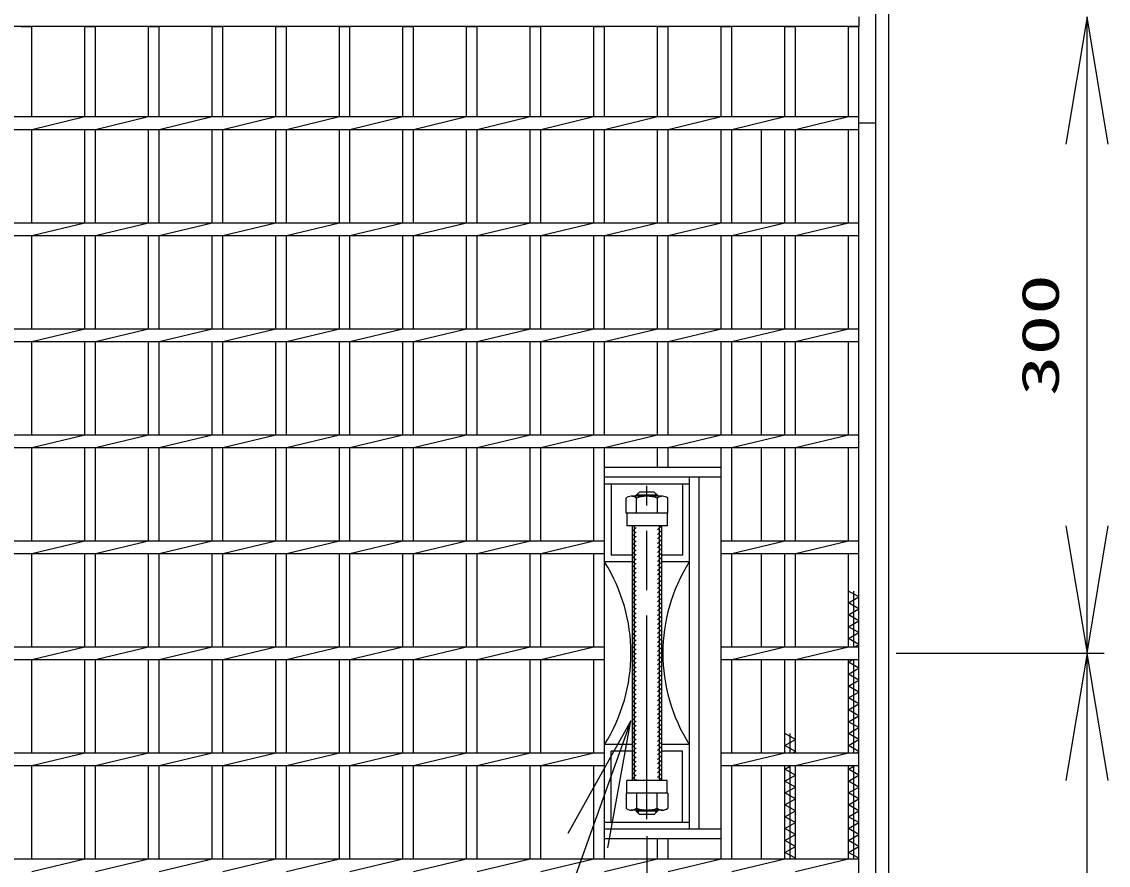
# Model space of a CAD drawing. Units: millimetres, scale not verified. Extents: x -1456 to 1389, y -1026 to 839.
# Drawn here: x -826 to -313, y 67 to 464 of the extents above; entities that cross this region are included whole.
import ezdxf
from ezdxf.enums import TextEntityAlignment as Align

# ---------------------------------------------------------------- set-up
doc = ezdxf.new("R2010")
doc.units = ezdxf.units.MM
doc.header["$LTSCALE"] = 8
doc.linetypes.add('CHAIN', pattern=[18.5, 12, -1.5, 3.5, -1.5])
doc.linetypes.add('DASHED', pattern=[7.5, 6, -1.5])
for name, color, linetype, lineweight in [('16', 3, 'Continuous', 25), ('17', 2, 'Continuous', 25), ('19', 6, 'Continuous', 25), ('22', 4, 'Continuous', 25)]:
    doc.layers.add(name, color=color, linetype=linetype, lineweight=lineweight)
doc.styles.add('ＭＳ ゴシック', font='')
doc.styles.get('ＭＳ ゴシック').set_extended_font_data('MS Gothic')

# ---------------------------------------------------------------- blocks, each defined once
blk = doc.blocks.new('open_arrow')
at = {"color": 0, "linetype": 'Continuous', "lineweight": -2}
blk.add_lwpolyline([(7.5, 1.25), (0, 0), (7.5, -1.25)], dxfattribs=at)

msp = doc.modelspace()

# ---------------------------------------------------------------- hatches: boundary and pattern name
at = {"layer": '17', "lineweight": 13}
h = msp.add_hatch(dxfattribs=at)
h.set_pattern_fill('USER', style=0, pattern_type=2)
h.set_pattern_definition([(45, (-31.275, 177.124), (-1.06066, 1.06066), [])])
h.paths.add_polyline_path([(-536, 106.718), (-536, 226.718), (-538, 226.718), (-538, 106.718)])
h = msp.add_hatch(dxfattribs=at)
h.set_pattern_fill('USER', style=0, pattern_type=2)
h.set_pattern_definition([(45, (-24.275, 177.124), (-1.06066, 1.06066), [])])
h.paths.add_polyline_path([(-524, 106.718), (-524, 226.718), (-526, 226.718), (-526, 106.718)])

# ---------------------------------------------------------------- linework, layer by layer
at = {"layer": '16'}
for p, q in [((-431, 466.718), (-431, 462.218)), ((-431, 462.218), (-1036, 462.218)), ((-826, 462.218), (-821, 462.218)), ((-821, 419.718), (-821, 462.218)), ((-796, 419.718), (-796, 462.218)), ((-796, 462.218), (-791, 462.218)), ((-791, 419.718), (-791, 462.218)), ((-766, 419.718), (-766, 462.218)), ((-766, 462.218), (-761, 462.218)), ((-761, 419.718), (-761, 462.218)), ((-736, 419.718), (-736, 462.218)), ((-736, 462.218), (-731, 462.218)), ((-731, 419.718), (-731, 462.218)), ((-706, 419.718), (-706, 462.218)), ((-706, 462.218), (-701, 462.218)), ((-701, 419.718), (-701, 462.218)), ((-676, 419.718), (-676, 462.218)), ((-676, 462.218), (-671, 462.218)), ((-671, 419.718), (-671, 462.218)), ((-646, 419.718), (-646, 462.218)), ((-646, 462.218), (-641, 462.218)), ((-641, 419.718), (-641, 462.218)), ((-616, 419.718), (-616, 462.218)), ((-616, 462.218), (-611, 462.218)), ((-611, 419.718), (-611, 462.218)), ((-586, 419.718), (-586, 462.218)), ((-586, 462.218), (-581, 462.218)), ((-581, 419.718), (-581, 462.218)), ((-556, 419.718), (-556, 462.218)), ((-556, 462.218), (-551, 462.218)), ((-551, 419.718), (-551, 462.218)), ((-526, 419.718), (-526, 462.218)), ((-526, 462.218), (-521, 462.218)), ((-521, 419.718), (-521, 462.218)), ((-496, 419.718), (-496, 462.218)), ((-496, 462.218), (-491, 462.218)), ((-491, 419.718), (-491, 462.218)), ((-466, 419.718), (-466, 462.218)), ((-466, 462.218), (-461, 462.218)), ((-461, 419.718), (-461, 462.218)), ((-436, 419.718), (-436, 462.218)), ((-436, 462.218), (-431, 462.218)), ((-431, -128.782), (-431, 462.218)), ((-1036, 419.718), (-431, 419.718)), ((-821, 413.718), (-796, 419.718)), ((-791, 413.718), (-766, 419.718)), ((-761, 413.718), (-736, 419.718)), ((-731, 413.718), (-706, 419.718)), ((-701, 413.718), (-676, 419.718)), ((-671, 413.718), (-646, 419.718)), ((-641, 413.718), (-616, 419.718)), ((-611, 413.718), (-586, 419.718)), ((-581, 413.718), (-556, 419.718)), ((-551, 413.718), (-526, 419.718)), ((-521, 413.718), (-496, 419.718)), ((-491, 413.718), (-466, 419.718)), ((-461, 413.718), (-436, 419.718)), ((-431, 413.718), (-431, 419.718)), ((-1036, 413.718), (-431, 413.718)), ((-821, 369.718), (-821, 413.718)), ((-796, 369.718), (-796, 413.718)), ((-791, 369.718), (-791, 413.718)), ((-766, 369.718), (-766, 413.718)), ((-761, 369.718), (-761, 413.718)), ((-736, 369.718), (-736, 413.718)), ((-731, 369.718), (-731, 413.718)), ((-706, 369.718), (-706, 413.718)), ((-701, 369.718), (-701, 413.718)), ((-676, 369.718), (-676, 413.718)), ((-671, 369.718), (-671, 413.718)), ((-646, 369.718), (-646, 413.718)), ((-641, 369.718), (-641, 413.718)), ((-616, 369.718), (-616, 413.718)), ((-611, 369.718), (-611, 413.718)), ((-586, 369.718), (-586, 413.718)), ((-581, 369.718), (-581, 413.718)), ((-556, 369.718), (-556, 413.718)), ((-551, 369.718), (-551, 413.718)), ((-526, 369.718), (-526, 413.718)), ((-521, 369.718), (-521, 413.718)), ((-496, 369.718), (-496, 413.718)), ((-491, 369.718), (-491, 413.718)), ((-466, 369.718), (-466, 413.718)), ((-461, 369.718), (-461, 413.718)), ((-436, 369.718), (-436, 413.718)), ((-1036, 369.718), (-431, 369.718)), ((-821, 363.718), (-796, 369.718)), ((-791, 363.718), (-766, 369.718)), ((-761, 363.718), (-736, 369.718)), ((-731, 363.718), (-706, 369.718)), ((-701, 363.718), (-676, 369.718)), ((-671, 363.718), (-646, 369.718)), ((-641, 363.718), (-616, 369.718)), ((-611, 363.718), (-586, 369.718)), ((-581, 363.718), (-556, 369.718)), ((-551, 363.718), (-526, 369.718)), ((-521, 363.718), (-496, 369.718)), ((-491, 363.718), (-466, 369.718)), ((-461, 363.718), (-436, 369.718)), ((-431, 363.718), (-431, 369.718)), ((-1036, 363.718), (-431, 363.718)), ((-821, 319.718), (-821, 363.718)), ((-796, 319.718), (-796, 363.718)), ((-791, 319.718), (-791, 363.718)), ((-766, 319.718), (-766, 363.718)), ((-761, 319.718), (-761, 363.718)), ((-736, 319.718), (-736, 363.718)), ((-731, 319.718), (-731, 363.718)), ((-706, 319.718), (-706, 363.718)), ((-701, 319.718), (-701, 363.718)), ((-676, 319.718), (-676, 363.718)), ((-671, 319.718), (-671, 363.718)), ((-646, 319.718), (-646, 363.718)), ((-641, 319.718), (-641, 363.718)), ((-616, 319.718), (-616, 363.718)), ((-611, 319.718), (-611, 363.718)), ((-586, 319.718), (-586, 363.718)), ((-581, 319.718), (-581, 363.718)), ((-556, 319.718), (-556, 363.718)), ((-551, 319.718), (-551, 363.718)), ((-526, 319.718), (-526, 363.718)), ((-521, 319.718), (-521, 363.718)), ((-496, 319.718), (-496, 363.718)), ((-491, 319.718), (-491, 363.718)), ((-466, 319.718), (-466, 363.718)), ((-461, 319.718), (-461, 363.718)), ((-436, 319.718), (-436, 363.718)), ((-1036, 319.718), (-431, 319.718)), ((-821, 313.718), (-796, 319.718)), ((-791, 313.718), (-766, 319.718)), ((-761, 313.718), (-736, 319.718)), ((-731, 313.718), (-706, 319.718)), ((-701, 313.718), (-676, 319.718)), ((-671, 313.718), (-646, 319.718)), ((-641, 313.718), (-616, 319.718)), ((-611, 313.718), (-586, 319.718)), ((-581, 313.718), (-556, 319.718)), ((-551, 313.718), (-526, 319.718)), ((-521, 313.718), (-496, 319.718)), ((-491, 313.718), (-466, 319.718)), ((-461, 313.718), (-436, 319.718)), ((-431, 313.718), (-431, 319.718)), ((-1036, 313.718), (-431, 313.718)), ((-821, 269.718), (-821, 313.718)), ((-796, 269.718), (-796, 313.718)), ((-791, 269.718), (-791, 313.718)), ((-766, 269.718), (-766, 313.718)), ((-761, 269.718), (-761, 313.718)), ((-736, 269.718), (-736, 313.718)), ((-731, 269.718), (-731, 313.718)), ((-706, 269.718), (-706, 313.718)), ((-701, 269.718), (-701, 313.718)), ((-676, 269.718), (-676, 313.718)), ((-671, 269.718), (-671, 313.718)), ((-646, 269.718), (-646, 313.718)), ((-641, 269.718), (-641, 313.718)), ((-616, 269.718), (-616, 313.718)), ((-611, 269.718), (-611, 313.718)), ((-586, 269.718), (-586, 313.718)), ((-581, 269.718), (-581, 313.718)), ((-556, 269.718), (-556, 313.718)), ((-551, 269.718), (-551, 313.718)), ((-526, 269.718), (-526, 313.718)), ((-521, 269.718), (-521, 313.718)), ((-496, 269.718), (-496, 313.718)), ((-491, 269.718), (-491, 313.718)), ((-466, 269.718), (-466, 313.718)), ((-461, 269.718), (-461, 313.718)), ((-436, 269.718), (-436, 313.718)), ((-1036, 269.718), (-431, 269.718)), ((-821, 263.718), (-796, 269.718)), ((-791, 263.718), (-766, 269.718)), ((-761, 263.718), (-736, 269.718)), ((-731, 263.718), (-706, 269.718)), ((-701, 263.718), (-676, 269.718)), ((-671, 263.718), (-646, 269.718)), ((-641, 263.718), (-616, 269.718)), ((-611, 263.718), (-586, 269.718)), ((-581, 263.718), (-556, 269.718)), ((-551, 263.718), (-526, 269.718)), ((-521, 263.718), (-496, 269.718)), ((-491, 263.718), (-466, 269.718)), ((-461, 263.718), (-436, 269.718)), ((-431, 263.718), (-431, 269.718)), ((-1036, 263.718), (-431, 263.718)), ((-821, 219.718), (-821, 263.718)), ((-796, 219.718), (-796, 263.718)), ((-791, 219.718), (-791, 263.718)), ((-766, 219.718), (-766, 263.718)), ((-761, 219.718), (-761, 263.718)), ((-736, 219.718), (-736, 263.718)), ((-731, 219.718), (-731, 263.718)), ((-706, 219.718), (-706, 263.718)), ((-701, 219.718), (-701, 263.718)), ((-676, 219.718), (-676, 263.718)), ((-671, 219.718), (-671, 263.718)), ((-646, 219.718), (-646, 263.718)), ((-641, 219.718), (-641, 263.718)), ((-616, 219.718), (-616, 263.718)), ((-611, 219.718), (-611, 263.718)), ((-586, 219.718), (-586, 263.718)), ((-581, 219.718), (-581, 263.718)), ((-556, 219.718), (-556, 263.718)), ((-551, 69.718), (-551, 263.718)), ((-526, 254.218), (-526, 263.718)), ((-521, 254.218), (-521, 263.718)), ((-496, 69.718), (-496, 263.718)), ((-491, 219.718), (-491, 263.718)), ((-466, 219.718), (-466, 263.718)), ((-461, 219.718), (-461, 263.718)), ((-436, 219.718), (-436, 263.718)), ((-1036, 219.718), (-551, 219.718)), ((-821, 213.718), (-796, 219.718)), ((-791, 213.718), (-766, 219.718)), ((-761, 213.718), (-736, 219.718)), ((-731, 213.718), (-706, 219.718)), ((-701, 213.718), (-676, 219.718)), ((-671, 213.718), (-646, 219.718)), ((-641, 213.718), (-616, 219.718)), ((-611, 213.718), (-586, 219.718)), ((-581, 213.718), (-556, 219.718)), ((-496, 219.718), (-431, 219.718)), ((-491, 213.718), (-466, 219.718)), ((-461, 213.718), (-436, 219.718)), ((-431, 213.718), (-431, 219.718)), ((-1036, 213.718), (-551, 213.718)), ((-821, 169.718), (-821, 213.718)), ((-796, 169.718), (-796, 213.718)), ((-791, 169.718), (-791, 213.718)), ((-766, 169.718), (-766, 213.718)), ((-761, 169.718), (-761, 213.718)), ((-736, 169.718), (-736, 213.718)), ((-731, 169.718), (-731, 213.718)), ((-706, 169.718), (-706, 213.718)), ((-701, 169.718), (-701, 213.718)), ((-676, 169.718), (-676, 213.718)), ((-671, 169.718), (-671, 213.718)), ((-646, 169.718), (-646, 213.718)), ((-641, 169.718), (-641, 213.718)), ((-616, 169.718), (-616, 213.718)), ((-611, 169.718), (-611, 213.718)), ((-586, 169.718), (-586, 213.718)), ((-581, 169.718), (-581, 213.718)), ((-556, 169.718), (-556, 213.718)), ((-496, 213.718), (-431, 213.718)), ((-491, 169.718), (-491, 213.718)), ((-466, 169.718), (-466, 213.718)), ((-461, 169.718), (-461, 213.718)), ((-436, 169.718), (-436, 213.718)), ((-431, 193.218), (-436, 196.018)), ((-433.5, 169.718), (-433.5, 196.018)), ((-436, 190.418), (-431, 193.218)), ((-431, 187.618), (-436, 190.418)), ((-436, 184.818), (-431, 187.618)), ((-431, 182.018), (-436, 184.818)), ((-436, 179.218), (-431, 182.018)), ((-431, 176.418), (-436, 179.218)), ((-436, 173.618), (-431, 176.418)), ((-1036, 169.718), (-551, 169.718)), ((-821, 163.718), (-796, 169.718)), ((-791, 163.718), (-766, 169.718)), ((-761, 163.718), (-736, 169.718)), ((-731, 163.718), (-706, 169.718)), ((-701, 163.718), (-676, 169.718)), ((-671, 163.718), (-646, 169.718)), ((-641, 163.718), (-616, 169.718)), ((-611, 163.718), (-586, 169.718)), ((-581, 163.718), (-556, 169.718)), ((-496, 169.718), (-431, 169.718)), ((-491, 163.718), (-466, 169.718)), ((-461, 163.718), (-436, 169.718)), ((-431, 170.818), (-436, 173.618)), ((-432.964, 169.718), (-431, 170.818)), ((-431, 163.718), (-431, 169.718)), ((-1036, 163.718), (-551, 163.718)), ((-821, 119.718), (-821, 163.718)), ((-796, 119.718), (-796, 163.718)), ((-791, 119.718), (-791, 163.718)), ((-766, 119.718), (-766, 163.718)), ((-761, 119.718), (-761, 163.718)), ((-736, 119.718), (-736, 163.718)), ((-731, 119.718), (-731, 163.718)), ((-706, 119.718), (-706, 163.718)), ((-701, 119.718), (-701, 163.718)), ((-676, 119.718), (-676, 163.718)), ((-671, 119.718), (-671, 163.718)), ((-646, 119.718), (-646, 163.718)), ((-641, 119.718), (-641, 163.718)), ((-616, 119.718), (-616, 163.718)), ((-611, 119.718), (-611, 163.718)), ((-586, 119.718), (-586, 163.718)), ((-581, 119.718), (-581, 163.718)), ((-556, 119.718), (-556, 163.718)), ((-496, 163.718), (-431, 163.718)), ((-491, 119.718), (-491, 163.718)), ((-466, 119.718), (-466, 163.718)), ((-461, 119.718), (-461, 163.718)), ((-436, 119.718), (-436, 163.718)), ((-436, 162.418), (-433.679, 163.718)), ((-431, 159.618), (-436, 162.418)), ((-436, 156.818), (-431, 159.618)), ((-433.5, 119.718), (-433.5, 163.718)), ((-431, 154.018), (-436, 156.818)), ((-436, 151.218), (-431, 154.018)), ((-431, 148.418), (-436, 151.218)), ((-436, 145.618), (-431, 148.418)), ((-431, 142.818), (-436, 145.618)), ((-436, 140.018), (-431, 142.818)), ((-431, 137.218), (-436, 140.018)), ((-436, 134.418), (-431, 137.218)), ((-431, 131.618), (-436, 134.418)), ((-461, 126.018), (-466, 128.818)), ((-463.5, 119.718), (-463.5, 128.818)), ((-436, 128.818), (-431, 131.618)), ((-431, 126.018), (-436, 128.818)), ((-466, 123.218), (-461, 126.018)), ((-461, 120.418), (-466, 123.218)), ((-436, 123.218), (-431, 126.018)), ((-431, 120.418), (-436, 123.218)), ((-1036, 119.718), (-551, 119.718)), ((-821, 113.718), (-796, 119.718)), ((-791, 113.718), (-766, 119.718)), ((-761, 113.718), (-736, 119.718)), ((-731, 113.718), (-706, 119.718)), ((-701, 113.718), (-676, 119.718)), ((-671, 113.718), (-646, 119.718)), ((-641, 113.718), (-616, 119.718)), ((-611, 113.718), (-586, 119.718)), ((-581, 113.718), (-556, 119.718)), ((-496, 119.718), (-431, 119.718)), ((-491, 113.718), (-466, 119.718)), ((-462.25, 119.718), (-461, 120.418)), ((-461, 113.718), (-436, 119.718)), ((-432.25, 119.718), (-431, 120.418)), ((-431, 113.718), (-431, 119.718)), ((-1036, 113.718), (-551, 113.718)), ((-821, 69.718), (-821, 113.718)), ((-796, 69.718), (-796, 113.718)), ((-791, 69.718), (-791, 113.718)), ((-766, 69.718), (-766, 113.718)), ((-761, 69.718), (-761, 113.718)), ((-736, 69.718), (-736, 113.718)), ((-731, 69.718), (-731, 113.718)), ((-706, 69.718), (-706, 113.718)), ((-701, 69.718), (-701, 113.718)), ((-676, 69.718), (-676, 113.718)), ((-671, 69.718), (-671, 113.718)), ((-646, 69.718), (-646, 113.718)), ((-641, 69.718), (-641, 113.718)), ((-616, 69.718), (-616, 113.718)), ((-611, 69.718), (-611, 113.718)), ((-586, 69.718), (-586, 113.718)), ((-581, 69.718), (-581, 113.718)), ((-556, 69.718), (-556, 113.718)), ((-496, 113.718), (-431, 113.718)), ((-491, 69.718), (-491, 113.718)), ((-466, 69.718), (-466, 113.718)), ((-466, 112.018), (-462.964, 113.718)), ((-463.5, 69.718), (-463.5, 113.718)), ((-461, 69.718), (-461, 113.718)), ((-436, 69.718), (-436, 113.718)), ((-436, 112.018), (-432.964, 113.718)), ((-433.5, 69.718), (-433.5, 113.718)), ((-461, 109.218), (-466, 112.018)), ((-466, 106.418), (-461, 109.218)), ((-431, 109.218), (-436, 112.018)), ((-436, 106.418), (-431, 109.218)), ((-461, 103.618), (-466, 106.418)), ((-466, 100.818), (-461, 103.618)), ((-431, 103.618), (-436, 106.418)), ((-436, 100.818), (-431, 103.618)), ((-461, 98.018), (-466, 100.818)), ((-466, 95.218), (-461, 98.018)), ((-431, 98.018), (-436, 100.818)), ((-436, 95.218), (-431, 98.018)), ((-461, 92.418), (-466, 95.218)), ((-466, 89.618), (-461, 92.418)), ((-431, 92.418), (-436, 95.218)), ((-436, 89.618), (-431, 92.418)), ((-461, 86.818), (-466, 89.618)), ((-431, 86.818), (-436, 89.618)), ((-466, 84.018), (-461, 86.818)), ((-461, 81.218), (-466, 84.018)), ((-436, 84.018), (-431, 86.818)), ((-431, 81.218), (-436, 84.018)), ((-526, 69.718), (-526, 79.218)), ((-521, 69.718), (-521, 79.218)), ((-466, 78.418), (-461, 81.218)), ((-461, 75.618), (-466, 78.418)), ((-436, 78.418), (-431, 81.218)), ((-431, 75.618), (-436, 78.418)), ((-466, 72.818), (-461, 75.618)), ((-461, 70.018), (-466, 72.818)), ((-436, 72.818), (-431, 75.618)), ((-431, 70.018), (-436, 72.818)), ((-1036, 69.718), (-431, 69.718)), ((-821, 63.718), (-796, 69.718)), ((-791, 63.718), (-766, 69.718)), ((-761, 63.718), (-736, 69.718)), ((-731, 63.718), (-706, 69.718)), ((-701, 63.718), (-676, 69.718)), ((-671, 63.718), (-646, 69.718)), ((-641, 63.718), (-616, 69.718)), ((-611, 63.718), (-586, 69.718)), ((-581, 63.718), (-556, 69.718)), ((-551, 63.718), (-526, 69.718)), ((-521, 63.718), (-496, 69.718)), ((-491, 63.718), (-466, 69.718)), ((-461.536, 69.718), (-461, 70.018)), ((-461, 63.718), (-436, 69.718)), ((-431.536, 69.718), (-431, 70.018)), ((-431, 63.718), (-431, 69.718))]:
    msp.add_line(p, q, dxfattribs=at)
at = {"layer": '17', "color": 3}
for p, q in [((-496, 254.218), (-551, 254.218)), ((-496, 249.718), (-551, 249.718)), ((-551, 209.718), (-551, 249.718)), ((-551, 246.518), (-511, 246.518)), ((-511, 249.718), (-511, 83.718)), ((-506.5, 249.718), (-506.5, 83.718)), ((-551, 83.718), (-551, 123.718)), ((-511, 86.918), (-551, 86.918)), ((-496, 83.718), (-551, 83.718)), ((-496, 79.218), (-551, 79.218))]:
    msp.add_line(p, q, dxfattribs=at)
at = {"layer": '17', "color": 3, "linetype": 'DASHED'}
for p, q in [((-547.8, 246.518), (-547.8, 212.918)), ((-514.2, 246.518), (-514.2, 212.918)), ((-538, 212.918), (-547.8, 212.918)), ((-514.2, 212.918), (-524, 212.918)), ((-538, 209.718), (-551, 209.718)), ((-511, 209.718), (-524, 209.718)), ((-538, 123.718), (-551, 123.718)), ((-511, 123.718), (-524, 123.718)), ((-547.8, 86.918), (-547.8, 120.518)), ((-538, 120.518), (-547.8, 120.518)), ((-514.2, 120.518), (-524, 120.518)), ((-514.2, 86.918), (-514.2, 120.518))]:
    msp.add_line(p, q, dxfattribs=at)
at = {"layer": '17'}
for p, q in [((-536, 241.218), (-534.5, 242.718)), ((-526, 241.218), (-536, 241.218)), ((-536, 240.718), (-536, 241.218)), ((-535.188, 240.718), (-535.188, 242.03)), ((-527.5, 242.718), (-534.5, 242.718)), ((-526, 241.218), (-527.5, 242.718)), ((-526.812, 240.718), (-526.812, 242.03)), ((-526, 240.718), (-526, 241.218)), ((-540.815, 232.718), (-540.815, 239.815)), ((-523.639, 240.718), (-538.361, 240.718)), ((-535.907, 232.718), (-535.907, 239.815)), ((-526.093, 239.815), (-526.093, 232.718)), ((-521.185, 232.718), (-521.185, 239.815)), ((-521.185, 232.718), (-540.815, 232.718)), ((-521.5, 232.718), (-540.5, 232.718)), ((-540.5, 232.718), (-540.5, 226.718)), ((-521.5, 232.718), (-521.5, 226.718)), ((-521.5, 226.718), (-540.5, 226.718)), ((-537, 226.718), (-537, 106.718)), ((-525, 106.718), (-525, 226.718)), ((-521.5, 106.718), (-540.5, 106.718)), ((-540.5, 100.718), (-540.5, 106.718)), ((-521.5, 100.718), (-521.5, 106.718)), ((-521.185, 100.718), (-540.815, 100.718)), ((-540.815, 100.718), (-540.815, 93.622)), ((-521.5, 100.718), (-540.5, 100.718)), ((-535.907, 100.718), (-535.907, 93.622)), ((-526.093, 93.622), (-526.093, 100.718)), ((-521.185, 100.718), (-521.185, 93.622)), ((-523.639, 92.718), (-538.361, 92.718)), ((-536, 92.718), (-536, 92.218)), ((-526, 92.218), (-536, 92.218)), ((-536, 92.218), (-534.5, 90.718)), ((-535.188, 92.718), (-535.188, 91.406)), ((-526, 92.218), (-527.5, 90.718)), ((-526.812, 92.718), (-526.812, 91.406)), ((-526, 92.718), (-526, 92.218)), ((-527.5, 90.718), (-534.5, 90.718))]:
    msp.add_line(p, q, dxfattribs=at)
at = {"layer": '17', "color": 33, "linetype": 'CHAIN'}
msp.add_line((-531, 88.437), (-531, 245.6), dxfattribs=at)
at = {"layer": '17', "color": 7}
for p, q in [((-538, 226.718), (-538, 106.718)), ((-524, 106.718), (-524, 226.718))]:
    msp.add_line(p, q, dxfattribs=at)
at = {"layer": '17'}
for centre, radius, start, end in [((-538.361, 236.935), 3.784, 49.5701, 130.4299), ((-531, 226.939), 13.779, 69.13594, 110.86406), ((-523.639, 236.935), 3.784, 49.5701, 130.4299), ((-538.361, 96.502), 3.784, 229.5701, 310.4299), ((-531, 106.498), 13.779, 249.13594, 290.86406), ((-523.639, 96.502), 3.784, 229.5701, 310.4299)]:
    msp.add_arc(centre, radius, start, end, dxfattribs=at)
at = {"layer": '17', "color": 3}
for centre, start, end in [((-618.71, 166.718), 327.58195, 32.41805), ((-443.29, 166.718), 147.58195, 212.41805)]:
    msp.add_arc(centre, 80.21, start, end, dxfattribs=at)
at = {"layer": '19'}
for p, q in [((-417, -143.282), (-417, 476.718)), ((-423, -137.282), (-423, 470.718)), ((-431, 416.718), (-423, 416.718)), ((-477, 369.718), (-477, 413.718)), ((-477, 319.718), (-477, 363.718)), ((-477, 269.718), (-477, 313.718)), ((-477, 219.718), (-477, 263.718)), ((-477, 169.718), (-477, 213.718)), ((-477, 119.718), (-477, 163.718)), ((-477, 69.718), (-477, 113.718))]:
    msp.add_line(p, q, dxfattribs=at)
at = {"layer": '22'}
for p, q in [((-323.466, 166.718), (-323.466, 466.718)), ((-413.456, 166.718), (-315.466, 166.718)), ((-413.456, 166.718), (-315.466, 166.718)), ((-323.466, -133.282), (-323.466, 166.718)), ((-531, 80.437), (-531, -269.726))]:
    msp.add_line(p, q, dxfattribs=at)
msp.add_lwpolyline([(-538.585, 134.777), (-675.118, -246.841), (-825.518, -246.841)], dxfattribs=at)

# ---------------------------------------------------------------- block references
at = {"layer": '22', "xscale": 8, "yscale": 8}
for p, rotation in [((-323.466, 466.718), 270), ((-323.466, 166.718), 90), ((-323.466, 166.718), 270), ((-538.585, 134.777), 250.3)]:
    msp.add_blockref('open_arrow', p, dxfattribs=dict(at, rotation=rotation))

# ---------------------------------------------------------------- texts
at = {"layer": '22', "style": 'ＭＳ ゴシック', "width": 1.6}
msp.add_text('300', height=17.6, rotation=90, dxfattribs=at).set_placement((-331.466, 316.718), align=Align.BOTTOM_CENTER)

doc.saveas('drawing.dxf')
